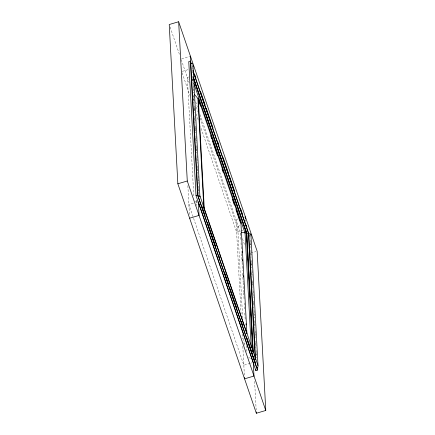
<?xml version="1.0" encoding="UTF-8"?>
<svg xmlns="http://www.w3.org/2000/svg" width="435" height="435" viewBox="0 0 435 435"><rect width="100%" height="100%" fill="white"/><g stroke="black" fill="none" stroke-linecap="round" stroke-linejoin="round"><path stroke-width="0.33" stroke-dasharray="2.17 1.63" d="M244.122 345.238L244.916 341.442M242.654 318.175L237.782 228.174L240.24 223.59M196.832 200.823L195.407 201.949M192.623 66.898L191.911 67.409L192.569 69.334M188.638 76.951L187.36 77.473L193.836 196.984M250.114 235.172L249.723 235.319L249.837 237.352M181.629 58.763L189.801 56.354M182.314 71.373L187.969 69.703M193.287 203.297L188.888 204.597L193.287 217.446M195.804 202.558L198.316 201.818M238.462 218.838L235.944 219.583L241.055 313.901M244.117 217.174L245.373 216.804M242.915 230.338L236.629 232.187L200.584 126.813M250.864 253.078L255.889 251.593M250.12 363.377L243.834 365.226L193.504 218.087M250.75 363.187L252.006 362.817M248.575 357.396L250.767 358.505M249.739 234.808L250.179 236.091M192.531 79.513L192.966 80.796M170.101 27.079L179.476 54.489M181.221 59.59L189.133 82.721M193.51 95.434L194.189 97.5M195.701 101.85L197.485 107.14M200.089 114.682L240.957 234.242M242.485 238.706L244.666 245.079M193.542 98.843L194.2 100.762M196.392 107.168L197.925 111.648M200.111 118.048L237.782 228.174M182.124 72.841L189.818 95.33M194.211 108.179L194.652 109.462M196.19 113.965L198.387 120.386M250.397 240.153L250.658 244.889M250.951 250.304L251.207 255.046M251.501 260.462L251.756 265.198M252.05 270.613L252.305 275.35M252.599 280.765L252.855 285.507M253.148 290.923L253.404 295.659M253.697 301.074L253.92 305.136M254.214 310.552L254.47 315.293M254.763 320.709L255.019 325.445M255.312 330.861L255.568 335.597M255.862 341.013L256.117 345.754M256.373 350.49L256.634 355.232M250.13 242.768L250.386 247.504M250.68 252.925L250.935 257.661M251.229 263.077L251.484 267.819M251.74 272.56L252.001 277.296M252.289 282.712L252.55 287.453M252.844 292.869L253.099 297.611M253.393 303.026L253.648 307.768M253.942 313.184L254.198 317.92M254.491 323.341L254.714 327.403M255.008 332.818L255.263 337.56M255.557 342.976L255.813 347.712M256.106 353.128L256.362 357.869M254.616 381.403L256.161 409.862M245.519 219.457L245.628 221.448M240.506 233.41L240.87 240.158M241.017 242.86L241.42 250.288M241.604 253.665L242.045 261.767M242.077 262.441L242.518 270.543M242.665 273.245L242.844 276.622M242.882 277.296L243.138 282.021M243.176 282.701L243.687 292.151M243.725 292.826L244.127 300.253M244.274 302.956L244.677 310.383M244.823 313.086L245.226 320.513M246.574 345.493L246.977 352.921M243.752 338.474L244.046 343.884M242.148 334.162L242.409 338.887M242.812 346.32L244.394 375.59M192.803 76.25L192.912 78.273M192.944 78.947L193.02 80.296M193.314 85.684L193.57 90.404M193.858 95.798L194.113 100.518M194.407 105.912L194.662 110.631M194.956 116.025L195.212 120.745M195.505 126.134L195.761 130.853M196.049 136.247L196.305 140.967M196.56 145.687L196.854 151.075M197.109 155.795L197.365 160.51M197.659 165.898L197.914 170.612M198.202 176.001L198.458 180.715M198.751 186.109L199.007 190.824M191.944 68.083L192.199 72.803M192.531 78.865L192.749 82.911M193.042 88.305L193.298 93.025M193.586 98.413L193.841 103.133M194.135 108.527L194.353 112.573M194.646 117.967L194.902 122.681M195.195 128.075L195.451 132.795M195.745 138.189L196 142.903M196.288 148.297L196.544 153.011M196.837 158.4L197.093 163.114M197.387 168.503L197.642 173.217M197.93 178.606L198.186 183.32M198.48 188.708L198.735 193.423M196.451 200.176L196.745 205.592M187.866 185.685L189.486 215.608"/><path stroke-width="0.65" d="M192.868 66.468L193.037 65.408L199.931 196.908M250.701 234.764L250.908 234.302L258.042 366.025L257.868 367.086L256.911 368.026L198.045 195.919L190.432 56.169M178.654 21.75L169.226 24.529L177.85 183.777L256.345 413.25L265.774 410.471L257.15 251.223L178.654 21.75L187.278 180.998L265.774 410.471M191.204 63.679L190.329 61.117L188.757 61.58L196.016 195.614L255.867 370.587L257.438 370.125L257.292 367.417M194.385 94.39L197.903 98.446L198.3 98.326L240.919 222.932L246.917 333.661L204.298 209.061L198.3 98.326M177.85 183.777L187.278 180.998M196.016 195.614L197.588 195.152L190.329 61.117M189.627 218.196L199.056 215.417L198.316 201.818L253.262 362.447L253.996 376.052L244.568 378.831L244.497 377.531M251.256 347.598L245.057 233.078L246.237 232.73L193.27 77.881M253.208 352.035L246.792 233.47L248.363 233.008L192.874 70.791M241.213 232.513L243.149 232.344L244.851 232.888M198.045 195.919L199.899 196.044M255.639 359.767L248.815 233.78L250.669 233.899M190.856 63.211L192.123 63.499L192.765 64.32M257.482 364.476L257.765 364.938M194.809 74.771L195.908 77.985M200.519 91.47L205.135 104.955M206.233 108.168L213.041 128.075M217.435 140.918L218.974 145.415M223.144 157.617L228.636 173.668M229.294 175.593L234.786 191.65M240.501 208.349L242.474 214.129M246.21 225.042L246.868 226.972M193.009 70.622L248.815 233.78M193.276 77.022L246.792 233.47M193.455 77.86L246.694 233.497L253.11 352.062M193.847 83.368L245.057 233.078M198.567 100.371L200.54 106.151M210.649 135.698L211.747 138.906M212.405 140.837L217.456 155.61M222.073 169.095L223.171 172.309M232.399 199.284L234.373 205.064M235.911 209.561L240.528 223.046M200.067 196.228L257.955 365.465M201.807 205.809L205.102 215.445M207.522 222.513L215.651 246.281M218.729 255.274L219.387 257.199M224.438 271.973L228.614 284.18M230.153 288.677L236.961 308.589M241.36 321.438L242.893 325.929M247.069 338.136L252.561 354.193M253.224 356.124L255.639 363.187M197.588 195.152L257.438 370.125M248.363 233.008L255.149 358.348M255.796 369.233L255.867 370.587M256.269 411.896L256.345 413.25M245.373 216.804L245.481 218.794M246.128 230.735L252.659 351.317M242.061 251.408L242.137 252.757M242.502 259.51L242.572 260.859M243.377 275.714L243.453 277.062M245.976 323.651L246.047 324.999M246.411 331.753L246.487 333.101M197.903 98.446L203.868 208.501"/></g></svg>
